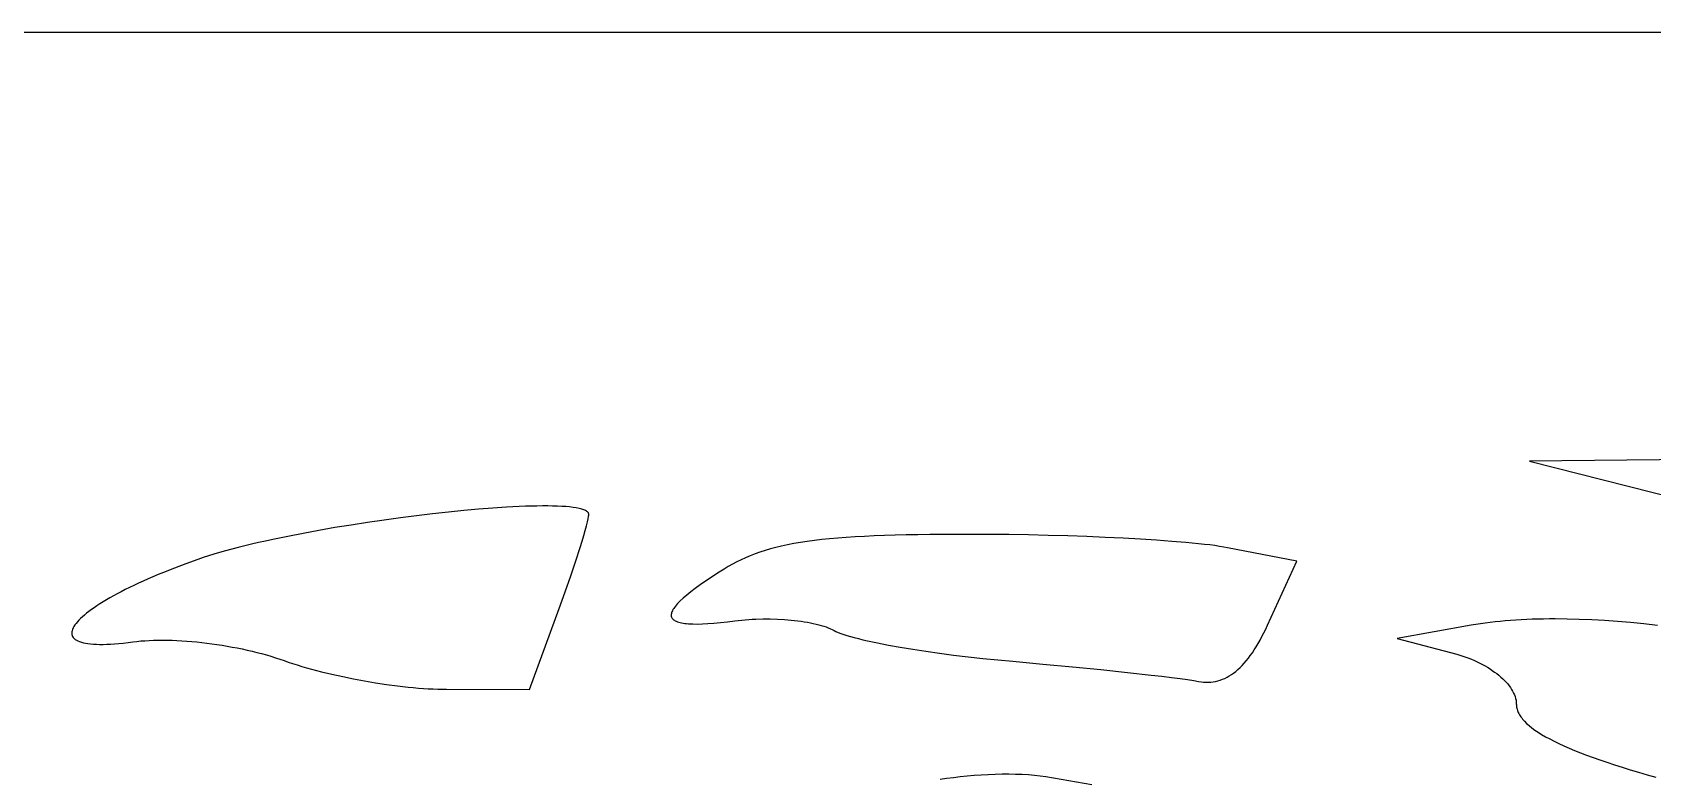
# Model space of a CAD drawing. Extents: x -500 to 500, y -999 to 1001.
# Drawn here: x -170 to 70.2, y 889.7 to 1000.5 of the extents above; entities that cross this region are included whole.
import ezdxf

# ---------------------------------------------------------------- set-up
doc = ezdxf.new("R2010")
doc.units = 0
doc.layers.add('LAYER_1', color=18, linetype='CONTINUOUS')

msp = doc.modelspace()

# ---------------------------------------------------------------- linework, layer by layer
at = {"layer": 'LAYER_1'}
for points in [[(-0.07, -999.47), (499.93, -999.47), (497.95, 1000.53), (-500.07, 1000.53), (-500.07, -999.47)], [(-87.49, 929.03), (-87.5, 929.12), (-87.52, 929.2), (-87.56, 929.28), (-87.61, 929.35), (-87.68, 929.43), (-87.77, 929.5), (-87.86, 929.56), (-87.97, 929.62), (-88.1, 929.69), (-88.24, 929.74), (-88.55, 929.85), (-88.92, 929.94), (-89.35, 930.03), (-89.82, 930.1), (-90.34, 930.16), (-90.9, 930.21), (-91.51, 930.25), (-92.16, 930.28), (-92.86, 930.3), (-93.59, 930.31), (-94.37, 930.31), (-95.18, 930.3), (-96.02, 930.28), (-96.9, 930.26), (-97.81, 930.22), (-99.72, 930.12), (-101.74, 929.98), (-103.86, 929.82), (-106.05, 929.62), (-108.32, 929.39), (-110.65, 929.13), (-113.03, 928.85), (-115.43, 928.54), (-117.86, 928.21), (-120.29, 927.86), (-122.72, 927.48), (-125.13, 927.09), (-127.51, 926.67), (-129.85, 926.24), (-132.13, 925.8), (-134.34, 925.34), (-135.41, 925.11), (-136.47, 924.87), (-137.5, 924.63), (-138.5, 924.39), (-139.48, 924.15), (-140.43, 923.9), (-141.35, 923.65), (-142.24, 923.4), (-143.09, 923.15), (-143.91, 922.9), (-144.7, 922.65), (-145.45, 922.39), (-147.24, 921.75), (-148.95, 921.1), (-150.57, 920.45), (-151.35, 920.13), (-152.12, 919.81), (-152.85, 919.49), (-153.57, 919.16), (-154.27, 918.85), (-154.94, 918.53), (-155.59, 918.21), (-156.22, 917.9), (-156.83, 917.59), (-157.42, 917.28), (-157.98, 916.97), (-158.52, 916.67), (-159.03, 916.37), (-159.52, 916.08), (-159.99, 915.78), (-160.44, 915.5), (-160.86, 915.21), (-161.25, 914.93), (-161.62, 914.66), (-161.97, 914.39), (-162.29, 914.12), (-162.59, 913.86), (-162.86, 913.61), (-163.11, 913.36), (-163.33, 913.12), (-163.53, 912.89), (-163.7, 912.66), (-163.84, 912.44), (-163.96, 912.22), (-164.05, 912.01), (-164.11, 911.81), (-164.15, 911.62), (-164.16, 911.44), (-164.15, 911.26), (-164.1, 911.1), (-164.03, 910.94), (-163.93, 910.79), (-163.8, 910.65), (-163.65, 910.52), (-163.47, 910.4), (-163.25, 910.29), (-163.01, 910.19), (-162.74, 910.1), (-162.44, 910.02), (-162.11, 909.95), (-161.76, 909.89), (-161.37, 909.84), (-160.95, 909.81), (-160.51, 909.79), (-160.03, 909.78), (-159.52, 909.78), (-158.98, 909.79), (-158.41, 909.82), (-157.81, 909.86), (-157.18, 909.91), (-156.52, 909.98), (-155.82, 910.06), (-155.1, 910.16), (-154.52, 910.23), (-153.93, 910.29), (-153.31, 910.33), (-152.68, 910.37), (-152.03, 910.4), (-151.36, 910.41), (-150.68, 910.41), (-149.99, 910.41), (-149.29, 910.39), (-148.57, 910.36), (-147.85, 910.32), (-147.12, 910.27), (-146.38, 910.21), (-145.64, 910.14), (-144.89, 910.06), (-144.13, 909.98), (-143.38, 909.88), (-142.63, 909.77), (-141.87, 909.65), (-141.12, 909.53), (-140.37, 909.39), (-139.63, 909.25), (-138.89, 909.1), (-138.15, 908.94), (-137.43, 908.77), (-136.71, 908.59), (-136.01, 908.41), (-135.31, 908.22), (-134.63, 908.02), (-133.97, 907.81), (-133.31, 907.6), (-132.68, 907.37), (-132.06, 907.16), (-131.41, 906.94), (-130.75, 906.73), (-130.06, 906.52), (-129.35, 906.32), (-128.63, 906.12), (-127.89, 905.92), (-127.13, 905.73), (-125.58, 905.35), (-123.99, 905), (-122.37, 904.68), (-120.74, 904.37), (-119.1, 904.1), (-117.47, 903.85), (-115.87, 903.64), (-115.08, 903.54), (-114.3, 903.46), (-113.53, 903.38), (-112.77, 903.31), (-112.03, 903.26), (-111.3, 903.21), (-110.59, 903.17), (-109.9, 903.14), (-109.23, 903.12), (-108.59, 903.12), (-96.28, 903.1), (-91.89, 915.12), (-91.01, 917.58), (-90.18, 919.94), (-89.43, 922.16), (-88.78, 924.17), (-88.5, 925.08), (-88.25, 925.92), (-88.03, 926.68), (-87.84, 927.35), (-87.69, 927.93), (-87.58, 928.41), (-87.52, 928.78), (-87.5, 928.92)], [(7.23, 924.12), (6.67, 924.22), (6.04, 924.32), (5.35, 924.42), (4.6, 924.52), (3.79, 924.61), (2.92, 924.71), (1.04, 924.89), (-1.05, 925.06), (-3.3, 925.23), (-5.71, 925.38), (-8.25, 925.52), (-10.91, 925.65), (-13.66, 925.76), (-16.49, 925.86), (-19.38, 925.95), (-22.3, 926.01), (-25.24, 926.06), (-28.18, 926.09), (-31.09, 926.1), (-35.07, 926.09), (-36.94, 926.07), (-38.73, 926.05), (-40.44, 926.02), (-42.09, 925.98), (-43.67, 925.93), (-45.17, 925.87), (-46.62, 925.8), (-48, 925.73), (-49.32, 925.64), (-50.58, 925.54), (-51.79, 925.44), (-52.95, 925.32), (-54.05, 925.19), (-55.11, 925.05), (-56.12, 924.9), (-57.09, 924.73), (-58.01, 924.55), (-58.9, 924.36), (-59.75, 924.16), (-60.57, 923.94), (-61.36, 923.71), (-62.12, 923.47), (-62.85, 923.21), (-63.56, 922.93), (-64.24, 922.64), (-64.91, 922.34), (-65.56, 922.01), (-66.2, 921.68), (-66.82, 921.32), (-67.43, 920.95), (-68.43, 920.32), (-69.35, 919.72), (-70.21, 919.15), (-71, 918.59), (-71.73, 918.07), (-72.38, 917.57), (-72.97, 917.1), (-73.5, 916.65), (-73.95, 916.22), (-74.15, 916.02), (-74.34, 915.83), (-74.51, 915.64), (-74.66, 915.45), (-74.8, 915.27), (-74.91, 915.1), (-75.02, 914.94), (-75.1, 914.78), (-75.17, 914.63), (-75.22, 914.48), (-75.25, 914.34), (-75.27, 914.21), (-75.27, 914.08), (-75.26, 913.96), (-75.22, 913.84), (-75.17, 913.73), (-75.11, 913.63), (-75.03, 913.53), (-74.93, 913.44), (-74.81, 913.35), (-74.67, 913.28), (-74.52, 913.2), (-74.36, 913.14), (-74.17, 913.08), (-73.97, 913.02), (-73.75, 912.97), (-73.52, 912.93), (-73.27, 912.89), (-73, 912.86), (-72.71, 912.84), (-72.09, 912.81), (-71.4, 912.8), (-70.65, 912.82), (-69.83, 912.86), (-68.94, 912.93), (-67.98, 913.02), (-66.95, 913.13), (-65.86, 913.27), (-65.35, 913.33), (-64.83, 913.38), (-64.31, 913.43), (-63.78, 913.47), (-63.25, 913.5), (-62.72, 913.53), (-61.65, 913.55), (-60.58, 913.55), (-59.53, 913.52), (-58.49, 913.47), (-57.47, 913.38), (-56.48, 913.27), (-56.01, 913.21), (-55.54, 913.14), (-55.08, 913.06), (-54.64, 912.98), (-54.21, 912.89), (-53.8, 912.8), (-53.4, 912.7), (-53.02, 912.59), (-52.65, 912.48), (-52.31, 912.36), (-51.98, 912.24), (-51.67, 912.11), (-51.39, 911.98), (-51.12, 911.84), (-50.85, 911.7), (-50.51, 911.55), (-50.13, 911.41), (-49.7, 911.26), (-49.22, 911.1), (-48.7, 910.95), (-48.13, 910.79), (-47.52, 910.64), (-46.87, 910.48), (-46.18, 910.32), (-44.69, 910), (-43.07, 909.69), (-41.32, 909.37), (-39.47, 909.07), (-37.52, 908.77), (-35.5, 908.48), (-33.4, 908.2), (-31.25, 907.94), (-29.07, 907.69), (-26.85, 907.47), (-24.62, 907.27), (-20.16, 906.87), (-15.77, 906.46), (-11.55, 906.04), (-7.62, 905.63), (-4.1, 905.23), (-2.52, 905.05), (-1.09, 904.87), (0.18, 904.7), (1.28, 904.55), (2.2, 904.41), (2.91, 904.28), (3.29, 904.22), (3.65, 904.18), (4.02, 904.16), (4.38, 904.16), (4.74, 904.18), (5.09, 904.22), (5.44, 904.29), (5.79, 904.37), (6.13, 904.47), (6.47, 904.6), (6.81, 904.74), (7.14, 904.91), (7.47, 905.1), (7.8, 905.3), (8.12, 905.53), (8.44, 905.78), (8.76, 906.05), (9.07, 906.34), (9.38, 906.66), (9.69, 906.99), (9.99, 907.34), (10.3, 907.72), (10.59, 908.12), (10.89, 908.54), (11.18, 908.97), (11.47, 909.43), (11.76, 909.92), (12.04, 910.42), (12.32, 910.94), (12.6, 911.49), (12.88, 912.06), (13.15, 912.64), (17.47, 922.14)]]:
    msp.add_lwpolyline(points, close=True, dxfattribs=at)
for points in [[(196.39, 938.41), (52, 936.93), (77.54, 930.49)], [(70.95, 912.6), (68.94, 912.82), (66.97, 913.01), (65.02, 913.17), (63.1, 913.31), (61.22, 913.41), (59.37, 913.49), (57.57, 913.53), (55.8, 913.55), (54.93, 913.55), (54.07, 913.54), (53.23, 913.52), (52.39, 913.5), (51.57, 913.47), (50.76, 913.43), (49.96, 913.38), (49.17, 913.32), (48.4, 913.26), (47.63, 913.19), (46.88, 913.11), (46.15, 913.03), (45.43, 912.93), (44.72, 912.83), (44.02, 912.72), (43.34, 912.61), (32.35, 910.64), (41.19, 908.31), (41.64, 908.18), (42.09, 908.05), (42.53, 907.9), (42.97, 907.74), (43.39, 907.57), (43.81, 907.39), (44.22, 907.21), (44.62, 907.01), (45.02, 906.81), (45.4, 906.6), (45.77, 906.38), (46.13, 906.15), (46.47, 905.92), (46.81, 905.68), (47.13, 905.44), (47.44, 905.2), (47.73, 904.94), (48.01, 904.69), (48.27, 904.43), (48.52, 904.17), (48.75, 903.91), (48.96, 903.64), (49.16, 903.37), (49.33, 903.1), (49.49, 902.84), (49.63, 902.57), (49.75, 902.3), (49.85, 902.03), (49.93, 901.77), (49.99, 901.5), (50.02, 901.24), (50.03, 900.98), (50.04, 900.82), (50.05, 900.65), (50.07, 900.49), (50.11, 900.33), (50.15, 900.17), (50.2, 900), (50.26, 899.84), (50.33, 899.68), (50.41, 899.52), (50.5, 899.35), (50.6, 899.19), (50.71, 899.03), (50.83, 898.87), (50.95, 898.71), (51.24, 898.38), (51.56, 898.06), (51.93, 897.73), (52.33, 897.41), (52.78, 897.08), (53.27, 896.75), (53.79, 896.42), (54.36, 896.09), (54.98, 895.76), (55.63, 895.43), (56.33, 895.09), (57.06, 894.75), (57.85, 894.41), (58.67, 894.07), (59.54, 893.72), (60.46, 893.37), (61.42, 893.02), (62.42, 892.66), (63.47, 892.3), (64.57, 891.94), (65.71, 891.57), (66.89, 891.2), (68.13, 890.83), (69.41, 890.45), (70.74, 890.07)], [(-12.9, 888.95), (-19.74, 890.12), (-20.56, 890.24), (-21.42, 890.34), (-22.32, 890.42), (-23.25, 890.48), (-24.22, 890.51), (-25.2, 890.53), (-26.21, 890.53), (-27.23, 890.5), (-28.27, 890.46), (-29.31, 890.4), (-30.35, 890.33), (-31.39, 890.24), (-32.42, 890.13), (-33.44, 890.01), (-34.44, 889.87), (-35.42, 889.73)]]:
    msp.add_lwpolyline(points, dxfattribs=at)

doc.saveas('drawing.dxf')
